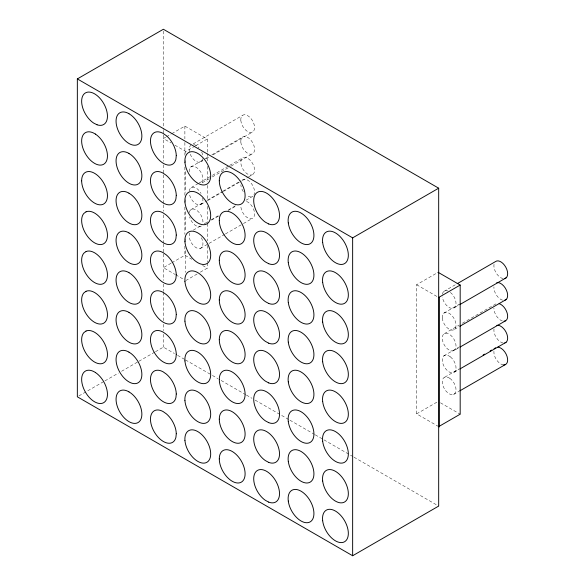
<?xml version="1.0" encoding="UTF-8"?>
<svg xmlns="http://www.w3.org/2000/svg" width="585" height="585" viewBox="0 0 585 585"><rect width="100%" height="100%" fill="white"/><g stroke="black" fill="none" stroke-linecap="round" stroke-linejoin="round"><path stroke-width="0.44" stroke-dasharray="2.92 2.19" d="M165.679 137.197L163.376 138.521L171.091 142.974M166.447 136.751L171.061 134.089M171.829 133.643L184.882 126.104L207.251 139.018L207.251 152.663M193.145 143.917L242.417 115.472M174.944 145.204L185.745 151.442L194.966 146.118M195.734 145.672L207.251 139.018M190.754 167.025L204.048 159.354M204.83 158.901L208.743 156.641M211.872 154.835L242.373 137.226M201.342 161.577L202.907 160.678M206.037 158.871L209.949 156.612M213.072 154.806L252.961 131.779M191.324 187.507L198.359 183.441M199.141 182.995L211.66 175.771M212.443 175.317L228.867 165.833M229.649 165.387L242.943 157.709M209.211 178.739L201.386 183.259A9.733 5.616 60 0 0 198.074 168.692A9.733 5.616 60 0 0 189.218 171.961M212.34 176.933L230.329 166.549M231.112 166.096L253.005 153.453M190.783 209.715L204.077 202.044M207.207 200.238L222.066 191.653M222.848 191.207L240.837 180.816M200.816 204.494L207.075 200.882M207.858 200.436L222.717 191.851M223.499 191.405L241.488 181.021M242.27 180.568L247.748 177.409M248.53 176.955L252.435 174.696A9.733 5.616 60 0 0 249.627 159.698A9.733 5.616 60 0 0 240.998 164.209A9.733 5.616 60 0 0 252.435 174.696M193.277 230.146L201.094 225.627M204.223 223.821L207.353 222.015M211.265 219.755L219.083 215.243M228.472 209.825L235.506 205.759M211.521 220.128L218.563 216.062M227.953 210.644L235.77 206.132M245.934 200.26L252.976 196.194A9.733 5.616 60 0 1 248.311 196.333L246.519 195.207M171.061 263.228L163.376 267.667L174.944 274.343M171.829 262.789L184.882 255.25L191.829 259.257M200.428 248.376L208.253 243.865M209.035 243.411L224.677 234.38M225.459 233.927L242.665 223.996M243.448 223.543L252.047 218.578M185.745 280.581L197.269 273.926M200.341 272.157L207.251 268.164L207.251 262.709M78.924 395.899L104.181 381.318M104.971 380.857L118.389 373.113M121.548 371.292L138.118 361.72M138.908 361.267L154.696 352.148M155.486 351.695L163.376 347.139L174.454 353.53M438.677 426.611L416.615 413.873L416.615 284.734L438.128 272.317M443.883 291.389L455.613 284.617M443.839 313.143L459.481 304.112M454.428 307.695L459.123 304.982M444.41 333.625L459.269 325.048M462.391 323.242L496.022 303.827M454.472 329.37L459.166 326.664M443.869 355.834L459.51 346.803M453.901 350.612A9.733 5.616 60 0 0 451.093 335.614A9.733 5.616 60 0 0 442.465 340.126A9.733 5.616 60 0 0 453.901 350.612L459.379 347.453M444.797 377.164L458.874 369.033M454.443 372.118L459.137 369.406M416.615 413.873L437.361 401.902M453.514 394.495L458.991 391.336M246.577 201.423L248.376 202.395A9.733 5.616 60 0 1 254.541 214.651A9.733 5.616 60 0 1 247.009 217.423A9.733 5.616 60 0 1 240.844 205.167M416.615 284.734L437.097 296.558M202.622 265.488L207.251 268.164M440.49 402.824L460.183 414.195M175.719 274.789L183.434 279.242M177.613 355.358L184.736 359.468M185.525 359.929L211.631 375M212.428 375.453L217.964 378.656M221.13 380.477L245.649 394.641M246.439 395.094L251.981 398.29M255.14 400.118L289.158 419.759M289.948 420.213L314.474 434.377M315.264 434.83L323.176 439.401M323.966 439.854L353.238 456.753M354.027 457.214L438.677 506.084M207.251 153.57L207.251 160.846M207.251 166.301L207.251 181.767M207.251 185.401L207.251 199.953M207.251 206.322L207.251 222.688M207.251 223.602L207.251 240.881M207.251 245.429L207.251 261.795M185.745 151.442L185.745 153.255M185.745 160.531L185.745 162.352M185.745 171.449L185.745 192.363M185.745 199.639L185.745 201.459M185.745 211.463L185.745 231.47M185.745 238.746L185.745 242.38M185.745 250.57L185.745 272.398M184.882 126.104L184.882 138.842M184.882 142.477L184.882 155.208M184.882 167.032L184.882 195.222M184.882 207.046L184.882 234.329M184.882 246.153L184.882 255.25M163.376 31.071L163.376 129.417M163.376 130.331L163.376 133.972M163.376 134.879L163.376 161.263M163.376 164.897L163.376 173.994M163.376 174.9L163.376 204.004M163.376 204.911L163.376 211.28M163.376 214.922L163.376 243.111M163.376 244.018L163.376 253.115M163.376 254.022L163.376 280.456M163.376 284.113L163.376 291.418M163.376 292.332L163.376 320.646M163.376 324.302L163.376 330.693M163.376 334.349L163.376 347.139M450.348 292.405A9.733 5.616 60 0 1 456.022 303.973A9.733 5.616 60 0 1 449.551 307.71A9.733 5.616 60 0 1 442.377 297.005M442.377 294.248A9.733 5.616 60 0 1 447.964 291.03M502.391 320.975A9.733 5.616 60 0 1 493.894 308.156M503.129 278.57A9.733 5.616 60 0 1 495.7 272.179A9.733 5.616 60 0 1 494.537 262.782M502.625 300.178A9.733 5.616 60 0 1 493.908 286.884M503.605 364.908A9.733 5.616 60 0 1 493.923 351.285M503.151 343A9.733 5.616 60 0 1 501.396 342.444L499.597 341.326A9.733 5.616 60 0 1 493.989 328.902M201.394 237.751A9.733 5.616 60 0 1 197.182 248.201A9.733 5.616 60 0 1 189.635 233.188M202.849 158.718A9.733 5.616 60 0 1 193.16 158.952A9.733 5.616 60 0 1 190.798 145.277M193.715 144.597A9.733 5.616 60 0 1 198.98 147.903M201.708 152.122A9.733 5.616 60 0 1 202.849 155.961M201.357 226A9.733 5.616 60 0 1 196.692 226.132L194.9 225.013A9.733 5.616 60 0 1 189.613 216.874M189.291 212.589A9.733 5.616 60 0 1 195.448 209.584L197.247 210.702A9.733 5.616 60 0 1 202.856 223.126M202.761 197.993A9.733 5.616 60 0 1 197.693 204.662A9.733 5.616 60 0 1 189.379 194.015M189.233 191.171A9.733 5.616 60 0 1 193.869 187.2A9.733 5.616 60 0 1 201.05 193.394M243.28 191.617A9.733 5.616 60 0 1 240.837 184.816M242.402 179.917A9.733 5.616 60 0 1 247.067 179.785L248.859 180.904A9.733 5.616 60 0 1 253.934 194.995M449.836 378.32L448.044 377.347A9.733 5.616 60 0 0 443.467 387.021A9.733 5.616 60 0 0 455.072 393.303A9.733 5.616 60 0 0 449.836 378.32M450.326 356.821L448.534 355.702A9.733 5.616 60 0 0 442.275 359.68A9.733 5.616 60 0 0 447.978 371.131L449.777 372.25A9.733 5.616 60 0 0 456.029 368.265A9.733 5.616 60 0 0 450.326 356.821M442.304 318.079A9.733 5.616 60 0 0 453.163 330.035A9.733 5.616 60 0 0 452 315.659A9.733 5.616 60 0 0 442.304 318.079M240.83 120.356A9.733 5.616 60 0 0 251.638 132.415A9.733 5.616 60 0 0 250.599 118.104A9.733 5.616 60 0 0 240.83 120.356M240.837 142.162A9.733 5.616 60 0 0 251.696 154.118A9.733 5.616 60 0 0 250.534 139.742A9.733 5.616 60 0 0 240.837 142.162"/><path stroke-width="0.88" d="M77.344 78.916L163.376 29.25L438.677 188.195L438.677 506.084L352.645 555.75L77.344 396.805L77.344 78.916L352.645 237.861L438.677 188.195M457.178 283.718L495.502 261.59A9.733 5.616 60 0 1 505.849 267.301A9.733 5.616 60 0 1 504.723 278.533M460.183 285.049L438.677 297.465L439.291 297.823L439.291 426.962L438.677 426.611L460.183 414.195L460.183 285.049L438.128 272.317M459.905 304.536L506.047 277.897M459.949 326.211L506.091 299.571M460.161 347L505.52 320.814M483.115 355.036L484.68 354.137M490.157 350.971L491.722 350.071M494.069 348.718L495.634 347.812M459.912 368.952L506.062 342.313M459.773 390.882L505.133 364.696M352.645 237.861L352.645 555.75M496.804 325.384A9.733 5.616 60 0 1 500.153 325.896L501.945 327.022A9.733 5.616 60 0 1 507.487 336.302A9.733 5.616 60 0 1 504.738 342.956M499.151 303.659A9.733 5.616 60 0 1 507.195 313.158A9.733 5.616 60 0 1 504.073 321.194M496.767 282.679A9.733 5.616 60 0 1 506.369 290.058A9.733 5.616 60 0 1 504.782 300.229M503.605 364.908A9.733 5.616 60 0 0 507.568 358.663A9.733 5.616 60 0 0 501.455 348.514L499.663 347.541A9.733 5.616 60 0 0 497.937 347.146M176.275 155.573L175.909 159.23A18.252 10.537 60 0 1 161.416 162.052A18.252 10.537 60 0 1 150.499 140.049A18.252 10.537 60 0 1 163.091 133.395L166.44 135.749A18.252 10.537 60 0 1 176.275 155.573M176.275 195.31L175.909 198.966A18.252 10.537 60 0 1 161.416 201.788A18.252 10.537 60 0 1 150.499 179.785A18.252 10.537 60 0 1 163.091 173.131L166.44 175.485A18.252 10.537 60 0 1 176.275 195.31M176.275 235.046L175.909 238.702A18.252 10.537 60 0 1 161.416 241.525A18.252 10.537 60 0 1 150.499 219.521A18.252 10.537 60 0 1 163.091 212.867L166.44 215.221A18.252 10.537 60 0 1 176.275 235.046M176.275 274.782L175.909 278.438A18.252 10.537 60 0 1 161.416 281.261A18.252 10.537 60 0 1 150.499 259.257A18.252 10.537 60 0 1 163.091 252.603L166.44 254.958A18.252 10.537 60 0 1 176.275 274.782M176.275 314.518L175.909 318.174A18.252 10.537 60 0 1 161.416 320.997A18.252 10.537 60 0 1 150.499 298.993A18.252 10.537 60 0 1 163.091 292.339L166.44 294.694A18.252 10.537 60 0 1 176.275 314.518M176.275 354.254L175.909 357.91A18.252 10.537 60 0 1 161.416 360.733A18.252 10.537 60 0 1 150.499 338.73A18.252 10.537 60 0 1 163.091 332.075L166.44 334.43A18.252 10.537 60 0 1 176.275 354.254M176.275 393.99L175.909 397.646A18.252 10.537 60 0 1 161.416 400.469A18.252 10.537 60 0 1 150.499 378.466A18.252 10.537 60 0 1 163.091 371.811L166.44 374.166A18.252 10.537 60 0 1 176.275 393.99M176.275 433.726L175.909 437.383A18.252 10.537 60 0 1 161.416 440.205A18.252 10.537 60 0 1 150.499 418.202A18.252 10.537 60 0 1 163.091 411.547L166.44 413.902A18.252 10.537 60 0 1 176.275 433.726M86.039 211.814L83.823 213.459A18.252 10.537 60 0 0 93.71 242.314L94.551 242.833A18.252 10.537 60 0 0 107.45 235.865A18.252 10.537 60 0 0 95.392 213.547L94.551 213.028A18.252 10.537 60 0 0 86.046 211.814M86.039 251.55L83.823 253.195A18.252 10.537 60 0 0 93.71 282.05L94.551 282.57A18.252 10.537 60 0 0 107.45 275.601A18.252 10.537 60 0 0 95.392 253.283L94.551 252.764A18.252 10.537 60 0 0 86.046 251.55M86.039 291.286L83.823 292.931A18.252 10.537 60 0 0 93.71 321.787L94.551 322.306A18.252 10.537 60 0 0 107.45 315.337A18.252 10.537 60 0 0 95.392 293.019L94.551 292.5A18.252 10.537 60 0 0 86.046 291.286M86.039 331.022L83.823 332.668A18.252 10.537 60 0 0 93.71 361.523L94.551 362.042A18.252 10.537 60 0 0 107.45 355.073A18.252 10.537 60 0 0 95.392 332.755L94.551 332.236A18.252 10.537 60 0 0 86.046 331.022M97.073 124.788L93.71 123.106A18.252 10.537 60 0 1 81.651 100.788A18.252 10.537 60 0 1 94.551 93.819L95.392 94.339A18.252 10.537 60 0 1 107.428 115.179A18.252 10.537 60 0 1 97.073 124.788M268.698 223.967L265.327 222.146A18.252 10.537 60 0 1 255.521 194.044A18.252 10.537 60 0 1 277.275 205.825A18.252 10.537 60 0 1 268.698 223.967M268.698 263.703L265.327 261.883A18.252 10.537 60 0 1 255.521 233.781A18.252 10.537 60 0 1 277.275 245.561A18.252 10.537 60 0 1 268.698 263.703M268.698 303.439L265.327 301.619A18.252 10.537 60 0 1 255.521 273.517A18.252 10.537 60 0 1 277.275 285.297A18.252 10.537 60 0 1 268.698 303.439M268.698 343.176L265.327 341.355A18.252 10.537 60 0 1 255.521 313.253A18.252 10.537 60 0 1 277.275 325.033A18.252 10.537 60 0 1 268.698 343.176M268.698 382.912L265.327 381.091A18.252 10.537 60 0 1 255.521 352.989A18.252 10.537 60 0 1 277.275 364.769A18.252 10.537 60 0 1 268.698 382.912M268.698 422.648L265.327 420.827A18.252 10.537 60 0 1 255.521 392.725A18.252 10.537 60 0 1 277.275 404.506A18.252 10.537 60 0 1 268.698 422.648M268.698 462.384L265.327 460.563A18.252 10.537 60 0 1 255.521 432.461A18.252 10.537 60 0 1 277.275 444.242A18.252 10.537 60 0 1 268.698 462.384M268.698 502.12L265.327 500.299A18.252 10.537 60 0 1 255.521 472.197A18.252 10.537 60 0 1 277.275 483.978A18.252 10.537 60 0 1 268.698 502.12M128.963 113.717L127.83 113.095A18.252 10.537 60 0 0 117.79 129.599A18.252 10.537 60 0 0 139.537 143.237A18.252 10.537 60 0 0 131.201 115.201L128.963 113.717M128.963 153.453L127.83 152.831A18.252 10.537 60 0 0 117.79 169.336A18.252 10.537 60 0 0 139.537 182.973A18.252 10.537 60 0 0 131.201 154.937L128.963 153.453M128.963 193.189L127.83 192.567A18.252 10.537 60 0 0 117.79 209.072A18.252 10.537 60 0 0 139.537 222.709A18.252 10.537 60 0 0 131.201 194.673L128.963 193.189M128.963 232.925L127.83 232.303A18.252 10.537 60 0 0 117.79 248.808A18.252 10.537 60 0 0 139.537 262.446A18.252 10.537 60 0 0 131.201 234.409L128.963 232.925M128.963 272.661L127.83 272.04A18.252 10.537 60 0 0 117.79 288.544A18.252 10.537 60 0 0 139.537 302.182A18.252 10.537 60 0 0 131.201 274.146L128.963 272.661M128.963 312.397L127.83 311.776A18.252 10.537 60 0 0 117.79 328.28A18.252 10.537 60 0 0 139.537 341.918A18.252 10.537 60 0 0 131.201 313.882L128.963 312.397M128.963 352.133L127.83 351.512A18.252 10.537 60 0 0 117.79 368.016A18.252 10.537 60 0 0 139.537 381.654A18.252 10.537 60 0 0 131.201 353.618L128.963 352.133M128.963 391.87L127.83 391.248A18.252 10.537 60 0 0 117.79 407.752A18.252 10.537 60 0 0 139.537 421.39A18.252 10.537 60 0 0 131.201 393.354L128.963 391.87M95.392 134.075L94.551 133.555A18.252 10.537 60 0 0 83.238 149.095A18.252 10.537 60 0 0 105.439 162.747A18.252 10.537 60 0 0 95.392 134.075M95.392 372.491L94.551 371.972A18.252 10.537 60 0 0 83.238 387.511A18.252 10.537 60 0 0 105.439 401.164A18.252 10.537 60 0 0 95.392 372.491M184.933 201.971A18.252 10.537 60 0 0 205.218 224.538A18.252 10.537 60 0 0 203.214 197.679A18.252 10.537 60 0 0 184.933 201.971M288.281 302.394A18.252 10.537 60 0 0 309.158 323.666A18.252 10.537 60 0 0 305.633 296.142A18.252 10.537 60 0 0 288.281 302.394M219.295 180.75A18.252 10.537 60 0 0 238.665 204.823A18.252 10.537 60 0 0 238.643 179.003A18.252 10.537 60 0 0 219.295 180.75M288.281 262.658A18.252 10.537 60 0 0 309.158 283.93A18.252 10.537 60 0 0 305.633 256.405A18.252 10.537 60 0 0 288.281 262.658M219.295 299.959A18.252 10.537 60 0 0 238.665 324.031A18.252 10.537 60 0 0 238.643 298.211A18.252 10.537 60 0 0 219.295 299.959M322.671 242.592A18.252 10.537 60 0 0 343.446 264.106A18.252 10.537 60 0 0 340.192 236.691A18.252 10.537 60 0 0 322.671 242.592M288.281 222.922A18.252 10.537 60 0 0 309.158 244.194A18.252 10.537 60 0 0 305.633 216.669A18.252 10.537 60 0 0 288.281 222.922M322.671 520.745A18.252 10.537 60 0 0 343.446 542.258A18.252 10.537 60 0 0 340.192 514.844A18.252 10.537 60 0 0 322.671 520.745M322.671 282.328A18.252 10.537 60 0 0 343.446 303.842A18.252 10.537 60 0 0 340.192 276.427A18.252 10.537 60 0 0 322.671 282.328M81.651 180.845A18.252 10.537 60 0 0 101.081 204.816A18.252 10.537 60 0 0 100.927 178.915A18.252 10.537 60 0 0 81.651 180.845M219.295 220.486A18.252 10.537 60 0 0 238.665 244.559A18.252 10.537 60 0 0 238.643 218.739A18.252 10.537 60 0 0 219.295 220.486M322.671 441.273A18.252 10.537 60 0 0 343.446 462.786A18.252 10.537 60 0 0 340.192 435.372A18.252 10.537 60 0 0 322.671 441.273M288.281 421.602A18.252 10.537 60 0 0 309.158 442.874A18.252 10.537 60 0 0 305.633 415.35A18.252 10.537 60 0 0 288.281 421.602M288.281 501.074A18.252 10.537 60 0 0 309.158 522.346A18.252 10.537 60 0 0 305.633 494.822A18.252 10.537 60 0 0 288.281 501.074M184.933 162.235A18.252 10.537 60 0 0 205.218 184.801A18.252 10.537 60 0 0 203.214 157.943A18.252 10.537 60 0 0 184.933 162.235M288.281 342.13A18.252 10.537 60 0 0 309.158 363.402A18.252 10.537 60 0 0 305.633 335.878A18.252 10.537 60 0 0 288.281 342.13M184.933 440.388A18.252 10.537 60 0 0 205.218 462.954A18.252 10.537 60 0 0 203.214 436.096A18.252 10.537 60 0 0 184.933 440.388M184.933 281.443A18.252 10.537 60 0 0 205.218 304.01A18.252 10.537 60 0 0 203.214 277.151A18.252 10.537 60 0 0 184.933 281.443M322.671 401.537A18.252 10.537 60 0 0 343.446 423.05A18.252 10.537 60 0 0 340.192 395.635A18.252 10.537 60 0 0 322.671 401.537M288.281 381.866A18.252 10.537 60 0 0 309.158 403.138A18.252 10.537 60 0 0 305.633 375.614A18.252 10.537 60 0 0 288.281 381.866M219.295 260.223A18.252 10.537 60 0 0 238.665 284.295A18.252 10.537 60 0 0 238.643 258.475A18.252 10.537 60 0 0 219.295 260.223M184.933 241.707A18.252 10.537 60 0 0 205.218 264.274A18.252 10.537 60 0 0 203.214 237.415A18.252 10.537 60 0 0 184.933 241.707M322.671 322.064A18.252 10.537 60 0 0 343.446 343.578A18.252 10.537 60 0 0 340.192 316.163A18.252 10.537 60 0 0 322.671 322.064M322.671 361.801A18.252 10.537 60 0 0 343.446 383.314A18.252 10.537 60 0 0 340.192 355.899A18.252 10.537 60 0 0 322.671 361.801M219.295 339.695A18.252 10.537 60 0 0 238.665 363.768A18.252 10.537 60 0 0 238.643 337.947A18.252 10.537 60 0 0 219.295 339.695M184.933 321.18A18.252 10.537 60 0 0 205.218 343.746A18.252 10.537 60 0 0 203.214 316.887A18.252 10.537 60 0 0 184.933 321.18M219.295 379.431A18.252 10.537 60 0 0 238.665 403.504A18.252 10.537 60 0 0 238.643 377.683A18.252 10.537 60 0 0 219.295 379.431M184.933 360.916A18.252 10.537 60 0 0 205.218 383.482A18.252 10.537 60 0 0 203.214 356.623A18.252 10.537 60 0 0 184.933 360.916M219.295 419.167A18.252 10.537 60 0 0 238.665 443.24A18.252 10.537 60 0 0 238.643 417.419A18.252 10.537 60 0 0 219.295 419.167M184.933 400.652A18.252 10.537 60 0 0 205.218 423.218A18.252 10.537 60 0 0 203.214 396.359A18.252 10.537 60 0 0 184.933 400.652M322.671 481.009A18.252 10.537 60 0 0 343.446 502.522A18.252 10.537 60 0 0 340.192 475.108A18.252 10.537 60 0 0 322.671 481.009M288.281 461.338A18.252 10.537 60 0 0 309.158 482.61A18.252 10.537 60 0 0 305.633 455.086A18.252 10.537 60 0 0 288.281 461.338M219.295 458.903A18.252 10.537 60 0 0 238.665 482.976A18.252 10.537 60 0 0 238.643 457.156A18.252 10.537 60 0 0 219.295 458.903"/></g></svg>
